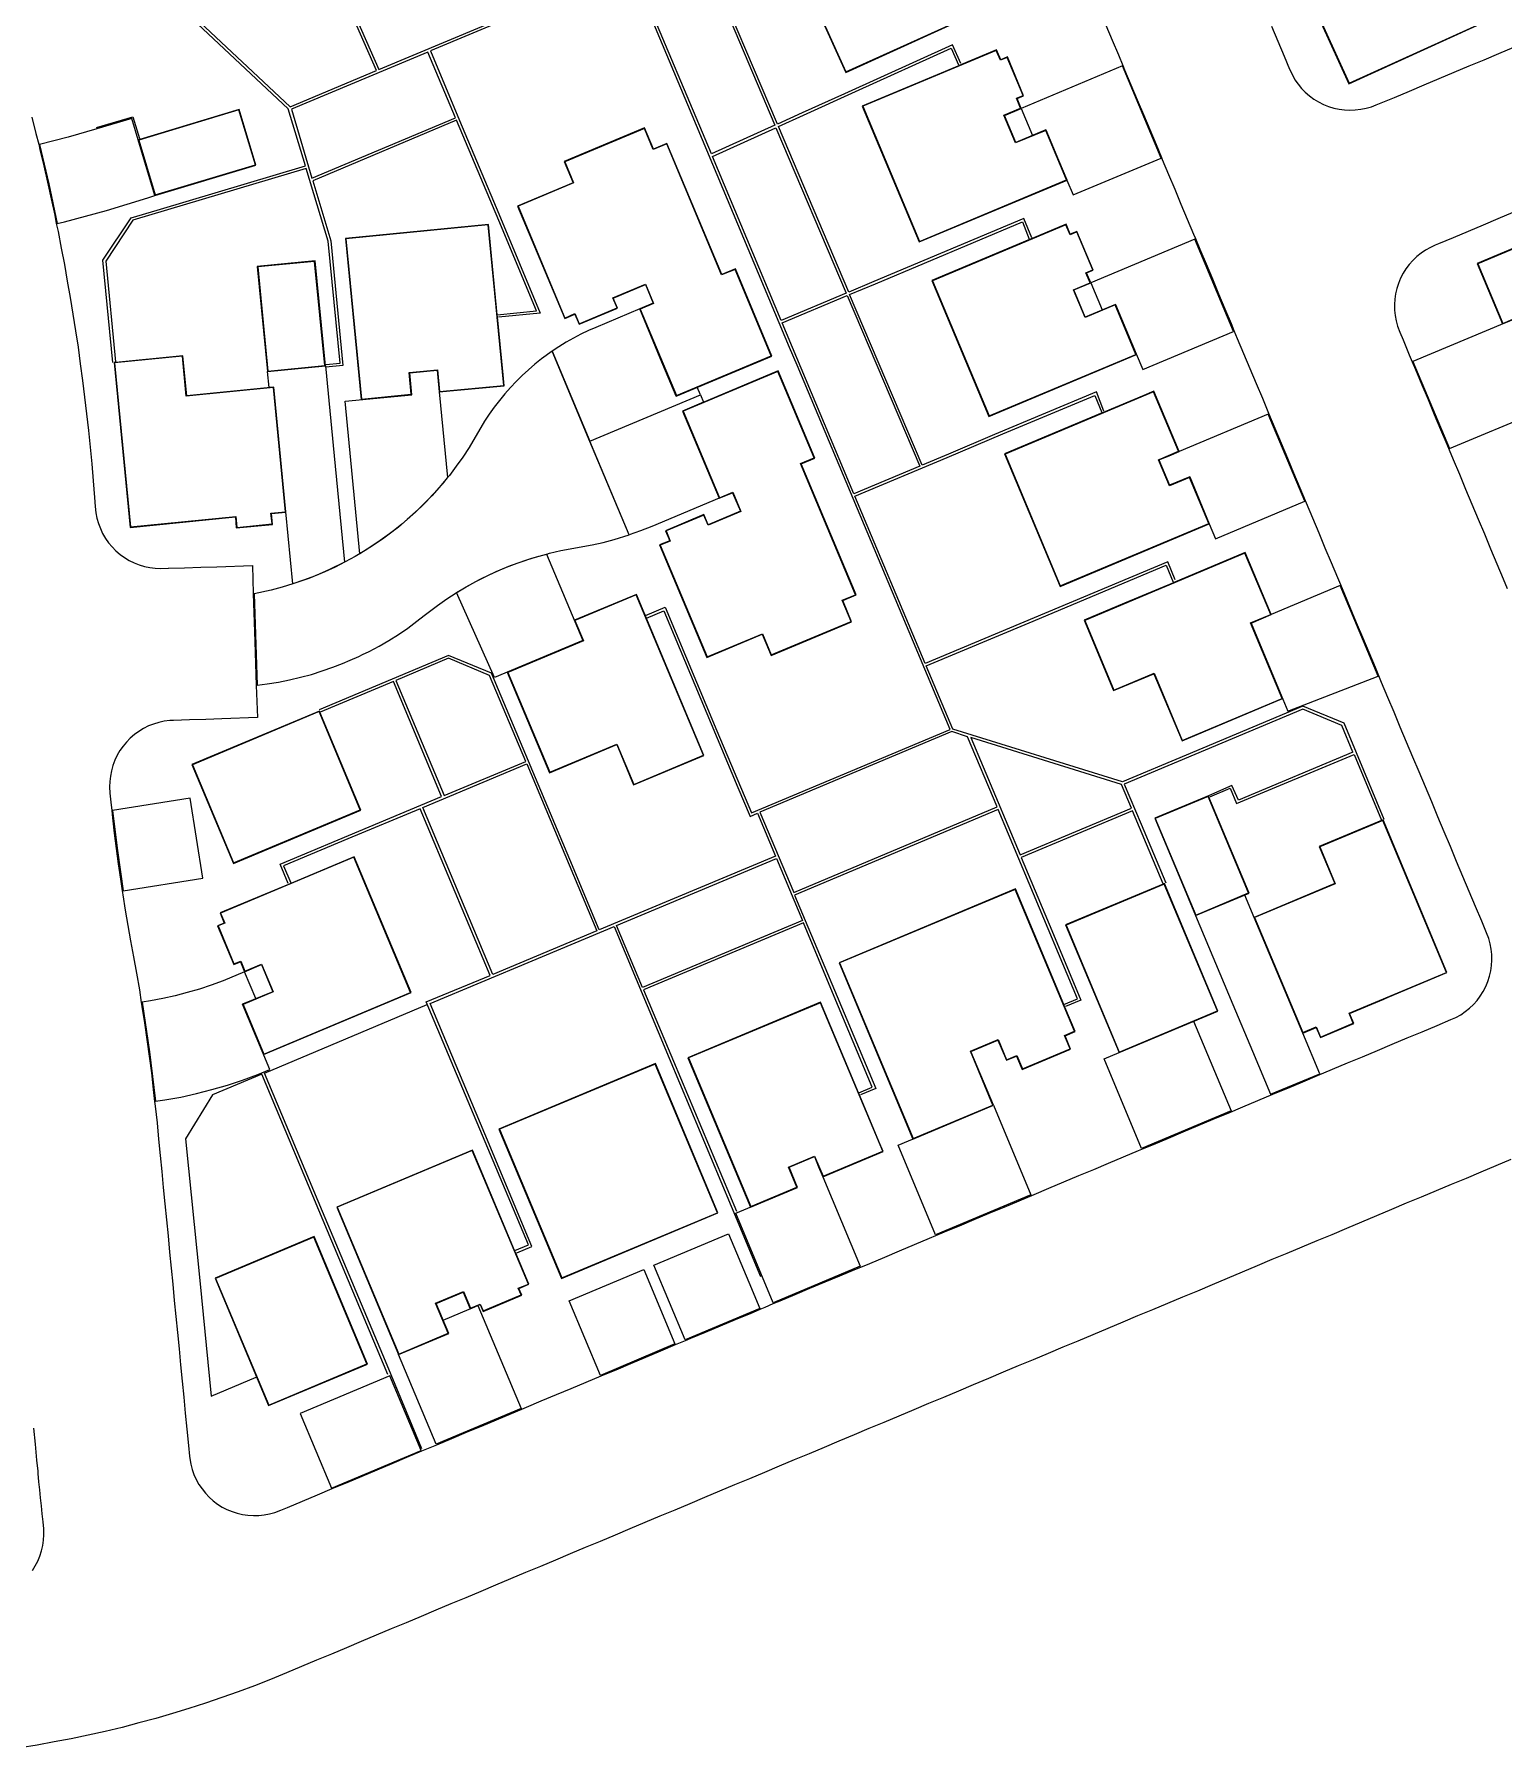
# Model space of a CAD drawing. Header units: metres. Extents: x 383525 to 383919, y 430576 to 430887.
# Drawn here: x 383761.6 to 383852.4, y 430586.7 to 430692.6 of the extents above; entities that cross this region are included whole.
import ezdxf

# ---------------------------------------------------------------- set-up
doc = ezdxf.new("R2010")
doc.units = ezdxf.units.M
for name, color, linetype, true_color in [('3D_LINES', 132, 'Continuous', 0x00cccc), ('GARAGES FFL', 140, 'Continuous', 0x00bfff), ('PLOTS EXTERNAL LEVEL', 3, 'Continuous', 0x00ff00), ('PLOTS FFL', 1, 'Continuous', 0xff0000)]:
    doc.layers.add(name, color=color, linetype=linetype, true_color=true_color)

msp = doc.modelspace()

# ---------------------------------------------------------------- linework, layer by layer
at = {"layer": '3D_LINES'}
for points in [[(383757.36, 430705.13, 248.5), (383764.99, 430708.46, 247.95), (383766.88, 430704.15, 247.85), (383770.37, 430696.17, 248), (383771.48, 430693.62, 248.01), (383777.38, 430688.08, 248.05), (383782.72, 430690.32, 248.05), (383779.75, 430697.08, 247.8), (383778.5, 430699.92, 247.85), (383774.99, 430707.9, 247.85), (383774.06, 430710.02, 247.5), (383775.28, 430710.55, 247.3)], [(383766.43, 430672.29, 250.4), (383765.81, 430678.62, 249.89), (383767.57, 430681.22, 249.63), (383769.18, 430681.7, 249.5), (383778.33, 430684.44, 249.35), (383777.27, 430687.97, 249.35), (383771.33, 430693.52, 248.97), (383770.71, 430694.94, 248.9), (383769.44, 430697.84, 248.95), (383767.11, 430703.13, 248.95), (383764.87, 430708.23, 248.7), (383757.44, 430704.97, 248.5)], [(383782.87, 430690.38, 248.2), (383797.95, 430696.7, 248.2), (383795.69, 430701.84, 247.95), (383780.72, 430695.27, 247.95), (383782.87, 430690.38, 248.2)], [(383818.82, 430690.75, 247.3), (383818.31, 430691.92, 246.7), (383811.63, 430688.89, 246.7), (383809.02, 430687.71, 246.65), (383807.49, 430687.01, 246.75), (383803.1, 430697.33, 246.75), (383804.7, 430698.06, 246.65), (383807.94, 430699.53, 246.7), (383813.53, 430702.07, 246.7), (383813.99, 430701.02, 246.7)], [(383799.34, 430656.66, 250.2), (383800.56, 430657.17, 249.8), (383803.75, 430649.55, 249.75), (383805.88, 430644.48, 250), (383818.15, 430649.62, 250), (383815.89, 430655.01, 249.75), (383814.32, 430658.75, 249.8), (383811.13, 430666.34, 249.8), (383808.7, 430672.13, 249.65), (383808.24, 430673.22, 249.65), (383802.23, 430687.57, 249.55), (383798.39, 430696.7, 249.15), (383786.05, 430691.54, 249.15), (383787.85, 430687.24, 249.4), (383790.27, 430681.47, 249.65), (383792.83, 430675.34, 249.83), (383790.25, 430675.09, 249.83)], [(383799.07, 430695.5, 247.55), (383802.96, 430697.26, 247.35), (383807.33, 430686.95, 247.35), (383803.42, 430685.18, 247.55), (383799.07, 430695.5, 247.55)], [(383761.43, 430687.45, 249.46), (383761.68, 430686.44, 249.51), (383761.85, 430685.77, 249.55), (383761.93, 430685.44, 249.57), (383762.17, 430684.43, 249.63), (383762.4, 430683.42, 249.68), (383762.62, 430682.41, 249.74), (383762.84, 430681.39, 249.79), (383762.94, 430680.87, 249.82), (383763.05, 430680.38, 249.85), (383763.24, 430679.36, 249.91), (383763.44, 430678.34, 249.96), (383763.62, 430677.32, 250.02), (383763.8, 430676.3, 250.08), (383763.97, 430675.28, 250.13), (383764.13, 430674.25, 250.19), (383764.28, 430673.23, 250.24), (383764.42, 430672.2, 250.3), (383764.56, 430671.18, 250.36), (383764.69, 430670.15, 250.41), (383764.81, 430669.12, 250.47), (383764.92, 430668.09, 250.53), (383765.03, 430667.06, 250.58), (383765.13, 430666.03, 250.64), (383765.22, 430664.99, 250.69), (383765.3, 430663.96, 250.75), (383765.34, 430663.39, 250.79), (383765.38, 430663, 250.82), (383765.45, 430662.67, 250.85), (383765.54, 430662.34, 250.88), (383765.66, 430662.03, 250.91), (383765.8, 430661.72, 250.93), (383765.97, 430661.43, 250.96), (383766.17, 430661.16, 250.98), (383766.38, 430660.9, 250.99), (383766.62, 430660.66, 251.01), (383766.88, 430660.44, 251.02), (383767.15, 430660.24, 251.03), (383767.44, 430660.07, 251.03), (383767.74, 430659.92, 251.03), (383768.05, 430659.79, 251.03), (383768.38, 430659.69, 251.03), (383768.71, 430659.62, 251.02), (383769.04, 430659.58, 251.01), (383769.39, 430659.57, 250.99), (383769.84, 430659.58, 250.98), (383769.86, 430659.58, 250.98), (383770.86, 430659.61, 250.94), (383771.86, 430659.65, 250.91), (383772.86, 430659.68, 250.88), (383775.05, 430659.75, 250.87), (383775.11, 430658.02, 250.9), (383775.2, 430655.05, 250.95), (383775.29, 430652.35, 250.99), (383775.36, 430650.36, 251.02), (383773.17, 430650.28, 251.03), (383772.17, 430650.25, 251.06), (383771.17, 430650.22, 251.1), (383770.17, 430650.18, 251.13), (383769.95, 430650.17, 251.15), (383769.6, 430650.13, 251.18), (383769.27, 430650.06, 251.22), (383768.95, 430649.96, 251.25), (383768.63, 430649.84, 251.28), (383768.33, 430649.69, 251.32), (383768.04, 430649.51, 251.35), (383767.77, 430649.31, 251.38), (383767.51, 430649.09, 251.42), (383767.28, 430648.85, 251.45), (383767.06, 430648.59, 251.48), (383766.87, 430648.32, 251.52), (383766.7, 430648.03, 251.55), (383766.55, 430647.72, 251.58), (383766.43, 430647.41, 251.62), (383766.34, 430647.08, 251.65), (383766.28, 430646.75, 251.68), (383766.24, 430646.42, 251.72), (383766.23, 430646.08, 251.75), (383766.25, 430645.69, 251.78), (383766.31, 430645.13, 251.82), (383766.36, 430644.63, 251.85), (383766.41, 430644.17, 251.88), (383766.52, 430643.22, 251.93), (383766.64, 430642.27, 251.99), (383766.77, 430641.32, 252.04), (383766.91, 430640.37, 252.1), (383767.01, 430639.65, 252.14), (383767.05, 430639.42, 252.16), (383767.2, 430638.47, 252.21), (383767.36, 430637.52, 252.27), (383767.53, 430636.58, 252.33), (383767.71, 430635.59, 252.38), (383767.89, 430634.57, 252.44), (383768.07, 430633.55, 252.49), (383768.19, 430632.77, 252.54), (383768.23, 430632.52, 252.55), (383768.39, 430631.5, 252.61), (383768.54, 430630.47, 252.66), (383768.68, 430629.44, 252.72), (383768.81, 430628.41, 252.77), (383768.93, 430627.38, 252.83), (383769.01, 430626.65, 252.86), (383769.05, 430626.35, 252.88), (383769.16, 430625.32, 252.93), (383769.25, 430624.31, 252.99), (383769.35, 430623.32, 253.04), (383769.45, 430622.32, 253.09), (383769.55, 430621.33, 253.15), (383769.64, 430620.33, 253.2), (383769.74, 430619.34, 253.25), (383769.84, 430618.34, 253.3), (383769.93, 430617.35, 253.36), (383770.03, 430616.35, 253.41), (383770.13, 430615.36, 253.46), (383770.23, 430614.36, 253.51), (383770.32, 430613.36, 253.56), (383770.42, 430612.37, 253.61), (383770.52, 430611.37, 253.66), (383770.61, 430610.38, 253.71), (383770.71, 430609.38, 253.76), (383770.81, 430608.39, 253.81), (383770.91, 430607.39, 253.86), (383771, 430606.4, 253.91), (383771.1, 430605.4, 253.96), (383771.16, 430604.74, 253.99), (383771.18, 430604.6, 253.99), (383771.24, 430604.24, 253.99), (383771.33, 430603.92, 253.99), (383771.44, 430603.6, 254), (383771.58, 430603.29, 254), (383771.75, 430603, 254), (383771.94, 430602.72, 254), (383772.15, 430602.46, 254), (383772.38, 430602.21, 254), (383772.63, 430601.99, 254), (383772.9, 430601.78, 254), (383773.19, 430601.6, 254.01), (383773.48, 430601.45, 254.01), (383773.8, 430601.32, 254.01), (383774.12, 430601.22, 254.01), (383774.45, 430601.14, 254.01), (383774.78, 430601.09, 254.01), (383775.12, 430601.07, 254.01), (383775.45, 430601.08, 254.01), (383775.79, 430601.11, 254.02), (383776.12, 430601.18, 254.02), (383776.44, 430601.27, 254.02), (383776.81, 430601.4, 254.02), (383777.23, 430601.58, 254), (383778.15, 430601.96, 253.96), (383779.07, 430602.35, 253.91), (383779.99, 430602.74, 253.87), (383780.91, 430603.12, 253.83), (383781.84, 430603.51, 253.79), (383782.76, 430603.9, 253.74), (383783.68, 430604.28, 253.7), (383784.6, 430604.67, 253.66), (383785.53, 430605.06, 253.62), (383786.45, 430605.44, 253.58), (383787.37, 430605.83, 253.53), (383788.29, 430606.22, 253.49), (383789.21, 430606.6, 253.45), (383790.14, 430606.99, 253.41), (383791.06, 430607.38, 253.36), (383791.69, 430607.64, 253.33), (383791.98, 430607.76, 253.32), (383792.9, 430608.15, 253.28), (383793.83, 430608.54, 253.24), (383794.75, 430608.92, 253.19), (383795.67, 430609.31, 253.15), (383796.59, 430609.7, 253.11), (383797.52, 430610.08, 253.07), (383798.44, 430610.47, 253.02), (383799.36, 430610.86, 252.98), (383800.28, 430611.24, 252.94), (383801.2, 430611.63, 252.9), (383801.8, 430611.88, 252.87), (383802.13, 430612.02, 252.86), (383803.05, 430612.4, 252.81), (383803.97, 430612.79, 252.77), (383804.89, 430613.18, 252.73), (383805.82, 430613.56, 252.69), (383806.42, 430613.82, 252.66), (383806.74, 430613.95, 252.64), (383807.23, 430614.16, 252.62), (383807.66, 430614.34, 252.6), (383808.58, 430614.72, 252.56), (383809.5, 430615.11, 252.52), (383810.43, 430615.5, 252.47), (383811.35, 430615.88, 252.43), (383812.27, 430616.27, 252.39), (383812.64, 430616.42, 252.37), (383813.19, 430616.65, 252.35), (383814.12, 430617.04, 252.31), (383815.04, 430617.43, 252.26), (383815.96, 430617.81, 252.22), (383816.88, 430618.2, 252.18), (383817.28, 430618.37, 252.16), (383817.8, 430618.59, 252.14), (383818.73, 430618.97, 252.09), (383819.65, 430619.36, 252.05), (383820.57, 430619.75, 252.01), (383821.49, 430620.13, 251.97), (383822.42, 430620.52, 251.92), (383823.34, 430620.91, 251.88), (383824.26, 430621.29, 251.84), (383825.18, 430621.68, 251.8), (383826.1, 430622.07, 251.76), (383827.03, 430622.45, 251.71), (383827.95, 430622.84, 251.67), (383828.87, 430623.23, 251.63), (383829.79, 430623.61, 251.59), (383830.72, 430624, 251.54), (383831.64, 430624.39, 251.5), (383832.56, 430624.77, 251.46), (383833.48, 430625.16, 251.42), (383834.41, 430625.55, 251.37), (383835.33, 430625.93, 251.33), (383836.25, 430626.32, 251.29), (383837.17, 430626.71, 251.25), (383838.09, 430627.09, 251.21), (383839.02, 430627.48, 251.16), (383839.94, 430627.87, 251.12), (383840.86, 430628.25, 251.08), (383841.78, 430628.64, 251.04), (383842.71, 430629.03, 250.99), (383843.63, 430629.41, 250.95), (383844.55, 430629.8, 250.91), (383845.47, 430630.19, 250.87), (383846.39, 430630.57, 250.82), (383847.32, 430630.96, 250.78), (383848.24, 430631.35, 250.74), (383849.1, 430631.71, 250.7), (383849.4, 430631.84, 250.66), (383849.7, 430632.01, 250.62), (383849.98, 430632.2, 250.59), (383850.24, 430632.41, 250.55), (383850.49, 430632.64, 250.51), (383850.71, 430632.89, 250.47), (383850.91, 430633.16, 250.43), (383851.09, 430633.45, 250.39), (383851.25, 430633.75, 250.35), (383851.38, 430634.06, 250.31), (383851.48, 430634.38, 250.27), (383851.56, 430634.71, 250.23), (383851.61, 430635.04, 250.19), (383851.63, 430635.38, 250.15), (383851.62, 430635.72, 250.11), (383851.58, 430636.05, 250.07), (383851.52, 430636.38, 250.03), (383851.43, 430636.71, 249.99), (383851.3, 430637.06, 249.95), (383851, 430637.78, 249.91), (383850.61, 430638.7, 249.86), (383850.23, 430639.62, 249.81), (383849.84, 430640.55, 249.76), (383849.45, 430641.47, 249.71), (383849.07, 430642.39, 249.66), (383848.68, 430643.31, 249.61), (383848.29, 430644.23, 249.56), (383847.91, 430645.16, 249.51), (383847.52, 430646.08, 249.46), (383847.13, 430647, 249.41), (383846.75, 430647.92, 249.36), (383846.36, 430648.85, 249.31), (383845.97, 430649.77, 249.26), (383845.59, 430650.69, 249.21), (383845.2, 430651.61, 249.16), (383844.81, 430652.53, 249.11), (383844.64, 430652.94, 249.09), (383844.43, 430653.46, 249.06), (383844.04, 430654.38, 249.01), (383843.65, 430655.3, 248.96), (383843.27, 430656.22, 248.91), (383842.88, 430657.15, 248.86), (383842.49, 430658.07, 248.81), (383842.29, 430658.56, 248.79), (383842.11, 430658.99, 248.76), (383841.72, 430659.91, 248.71), (383841.33, 430660.83, 248.67), (383840.95, 430661.76, 248.62), (383840.56, 430662.68, 248.57), (383840.17, 430663.6, 248.52), (383840.11, 430663.74, 248.51), (383839.79, 430664.52, 248.47), (383839.4, 430665.45, 248.42), (383839.01, 430666.37, 248.37), (383838.63, 430667.29, 248.32), (383838.24, 430668.21, 248.27), (383837.85, 430669.14, 248.22), (383837.47, 430670.06, 248.17), (383837.08, 430670.98, 248.12), (383836.69, 430671.9, 248.07), (383836.31, 430672.82, 248.02), (383835.92, 430673.75, 247.97), (383835.71, 430674.25, 247.94), (383835.54, 430674.67, 247.92), (383835.15, 430675.59, 247.87), (383834.76, 430676.51, 247.82), (383834.38, 430677.44, 247.77), (383833.99, 430678.36, 247.72), (383833.6, 430679.28, 247.67), (383833.33, 430679.92, 247.63), (383833.22, 430680.2, 247.62), (383832.83, 430681.12, 247.57), (383832.44, 430682.05, 247.52), (383832.06, 430682.97, 247.47), (383831.67, 430683.89, 247.42), (383831.28, 430684.81, 247.37), (383831.23, 430684.93, 247.36), (383830.9, 430685.74, 247.32), (383830.51, 430686.66, 247.27), (383830.12, 430687.58, 247.22), (383829.74, 430688.5, 247.17), (383829.35, 430689.42, 247.12), (383828.96, 430690.35, 247.07), (383828.85, 430690.62, 247.05), (383828.58, 430691.27, 247.02), (383828.19, 430692.19, 246.97), (383827.8, 430693.11, 246.92)], [(383838.02, 430693.06, 247.12), (383838.41, 430692.14, 247.17), (383838.79, 430691.21, 247.22), (383839.13, 430690.41, 247.27), (383839.3, 430690.05, 247.29), (383839.46, 430689.76, 247.32), (383839.66, 430689.48, 247.34), (383839.87, 430689.22, 247.36), (383840.1, 430688.98, 247.38), (383840.36, 430688.76, 247.4), (383840.63, 430688.56, 247.41), (383840.92, 430688.39, 247.42), (383841.22, 430688.23, 247.42), (383841.53, 430688.11, 247.43), (383841.86, 430688.01, 247.43), (383842.19, 430687.94, 247.43), (383842.52, 430687.89, 247.42), (383842.86, 430687.88, 247.41), (383843.19, 430687.89, 247.4), (383843.53, 430687.93, 247.38), (383843.86, 430688, 247.37), (383844.19, 430688.09, 247.35), (383844.48, 430688.2, 247.33), (383844.68, 430688.29, 247.31), (383845.6, 430688.67, 247.26), (383846.53, 430689.06, 247.21), (383847.45, 430689.45, 247.16), (383848.37, 430689.83, 247.11), (383849.29, 430690.22, 247.06), (383850.22, 430690.61, 247.01), (383851.14, 430690.99, 246.96), (383852.06, 430691.38, 246.91), (383852.98, 430691.77, 246.86)], [(383777.46, 430687.93, 249.25), (383778.73, 430683.68, 249.5), (383787.61, 430687.4, 249.5), (383785.9, 430691.47, 249.25), (383777.46, 430687.93, 249.25)], [(383823.2, 430680, 247.45), (383822.72, 430681.18, 247.4), (383813.44, 430677.29, 247.25), (383811.89, 430676.64, 247.35), (383807.55, 430686.87, 247.35), (383809.09, 430687.56, 247.25), (383812.32, 430689.03, 246.8), (383818.23, 430691.7, 246.8), (383818.68, 430690.68, 246.8)], [(383828.8, 430690.61, 247.05), (383822.54, 430687.98, 247.3), (383823.24, 430686.32, 247.3), (383824.07, 430686.66, 247.38), (383825.37, 430683.56, 247.38), (383825.76, 430682.64, 247.4), (383831.19, 430684.91, 247.36), (383828.8, 430690.61, 247.05)], [(383768, 430686.05, 249.5), (383767.61, 430687.37, 249.5), (383765.45, 430686.72, 249.25), (383763.68, 430686.21, 249.4), (383761.9, 430685.75, 249.55), (383762.47, 430683.32, 249.69), (383763, 430680.87, 249.82), (383763.45, 430680.98, 249.8), (383766.03, 430681.68, 249.66), (383768.59, 430682.46, 249.52), (383769.03, 430682.61, 249.5), (383768, 430686.05, 249.5)], [(383765.43, 430686.8, 249.25), (383767.67, 430687.46, 249.31), (383768.07, 430686.12, 249.35)], [(383790.18, 430675.24, 250.25), (383792.61, 430675.48, 250.25), (383790.27, 430681.06, 250.25), (383787.67, 430687.25, 250.1), (383778.78, 430683.52, 250.1), (383779.89, 430679.81, 250.25), (383780.65, 430672.11, 250.85), (383779.58, 430672, 250.85)], [(383803.47, 430685.02, 248.15), (383807.4, 430686.79, 247.95), (383811.74, 430676.58, 247.95), (383807.72, 430674.89, 248.15), (383803.47, 430685.02, 248.15)], [(383779.59, 430672.17, 250.85), (383780.47, 430672.25, 250.85), (383779.73, 430679.78, 250.55), (383778.38, 430684.28, 250.3), (383767.67, 430681.08, 250.4), (383765.99, 430678.55, 250.55), (383766.59, 430672.33, 250.85)], [(383827.66, 430669.29, 248), (383827.19, 430670.47, 248), (383820.9, 430667.84, 247.9), (383818.06, 430666.64, 247.85), (383816.42, 430665.96, 247.95), (383811.95, 430676.49, 247.95), (383813.55, 430677.16, 247.85), (383816.57, 430678.43, 247.9), (383822.63, 430680.97, 247.9), (383823.05, 430679.91, 247.9)], [(383852.93, 430681.55, 247.22), (383852, 430681.16, 247.27), (383851.08, 430680.78, 247.32), (383850.16, 430680.39, 247.37), (383849.24, 430680, 247.42), (383848.32, 430679.62, 247.47), (383848.12, 430679.53, 247.48), (383847.83, 430679.4, 247.51), (383847.53, 430679.23, 247.54), (383847.25, 430679.05, 247.58), (383846.99, 430678.83, 247.61), (383846.74, 430678.6, 247.65), (383846.52, 430678.35, 247.68), (383846.32, 430678.08, 247.72), (383846.14, 430677.8, 247.75), (383845.98, 430677.5, 247.79), (383845.85, 430677.18, 247.82), (383845.75, 430676.86, 247.86), (383845.67, 430676.54, 247.89), (383845.62, 430676.2, 247.93), (383845.6, 430675.87, 247.96), (383845.61, 430675.53, 248), (383845.65, 430675.19, 248.03), (383845.71, 430674.86, 248.07), (383845.8, 430674.54, 248.1), (383845.94, 430674.17, 248.14), (383846.14, 430673.69, 248.17), (383846.52, 430672.77, 248.22), (383846.71, 430672.33, 248.24), (383846.91, 430671.85, 248.27), (383847.3, 430670.92, 248.32), (383847.68, 430670, 248.37), (383848.07, 430669.08, 248.42), (383848.46, 430668.16, 248.47), (383848.84, 430667.24, 248.52), (383848.98, 430666.9, 248.53), (383849.23, 430666.31, 248.57), (383849.62, 430665.39, 248.62), (383850, 430664.47, 248.67), (383850.39, 430663.55, 248.71), (383850.78, 430662.62, 248.76), (383851.16, 430661.7, 248.81), (383851.55, 430660.78, 248.86), (383851.94, 430659.86, 248.91), (383852.32, 430658.94, 248.96), (383852.57, 430658.34, 249)], [(383833.28, 430679.91, 247.63), (383826.84, 430677.21, 247.9), (383827.54, 430675.54, 247.9), (383828.37, 430675.88, 247.98), (383829.66, 430672.82, 247.98), (383830.06, 430671.86, 248), (383835.67, 430674.21, 247.94), (383833.28, 430679.91, 247.63)], [(383807.78, 430674.74, 248.8), (383811.79, 430676.42, 248.55), (383816.28, 430665.89, 248.55), (383812.2, 430664.19, 248.8), (383807.78, 430674.74, 248.8)], [(383798.98, 430675.6, 249.65), (383796.27, 430674.46, 249.65), (383795.82, 430674.27, 249.65), (383795.35, 430674.04, 249.65), (383794.88, 430673.8, 249.65), (383794.43, 430673.54, 249.65), (383793.98, 430673.26, 249.68), (383793.57, 430672.99, 249.7), (383795.9, 430667.43, 249.73), (383802.73, 430670.3, 249.66), (383802.54, 430670.76, 249.65), (383801.24, 430670.22, 249.65), (383800.25, 430672.56, 249.65), (383798.98, 430675.6, 249.65)], [(383852.94, 430673.11, 248.48), (383854.19, 430673.63, 248.44), (383853.53, 430675.2, 248.4), (383846.75, 430672.36, 248.24), (383849.01, 430666.97, 248.53), (383854.54, 430669.29, 248.43), (383854.15, 430670.23, 248.48), (383852.94, 430673.11, 248.48)], [(383793.57, 430672.99, 249.7), (383792.91, 430672.51, 249.73), (383792.5, 430672.18, 249.74), (383792.11, 430671.84, 249.76), (383791.72, 430671.49, 249.78), (383791.35, 430671.12, 249.8), (383790.99, 430670.74, 249.81), (383790.64, 430670.35, 249.83), (383790.31, 430669.94, 249.86), (383789.99, 430669.53, 249.88), (383789.69, 430669.1, 249.91), (383789.4, 430668.66, 249.94), (383788.44, 430667.04, 250.04), (383788.05, 430666.45, 250.08), (383787.65, 430665.88, 250.11), (383787.22, 430665.32, 250.15), (383787.09, 430665.16, 250.16), (383786.78, 430664.78, 250.19), (383786.31, 430664.25, 250.23), (383785.83, 430663.74, 250.27), (383785.33, 430663.25, 250.3), (383784.82, 430662.77, 250.34), (383784.29, 430662.31, 250.38), (383783.74, 430661.87, 250.42), (383783.18, 430661.45, 250.46), (383782.6, 430661.05, 250.49), (383782.01, 430660.67, 250.51), (383781.41, 430660.31, 250.54), (383780.79, 430659.97, 250.57), (383780.16, 430659.66, 250.61), (383779.53, 430659.37, 250.64), (383778.88, 430659.09, 250.68), (383778.22, 430658.84, 250.71), (383777.56, 430658.62, 250.75), (383776.89, 430658.42, 250.79), (383776.21, 430658.24, 250.83), (383775.16, 430658.01, 250.9), (383775.34, 430652.36, 250.99), (383775.97, 430652.44, 250.96), (383776.66, 430652.55, 250.94), (383777.34, 430652.69, 250.91), (383778.02, 430652.85, 250.88), (383778.7, 430653.03, 250.85), (383779.36, 430653.24, 250.82), (383780.02, 430653.47, 250.79), (383780.61, 430653.7, 250.77), (383781.1, 430653.9, 250.74), (383781.63, 430654.14, 250.72), (383781.85, 430654.25, 250.71), (383782.26, 430654.45, 250.69), (383782.88, 430654.78, 250.65), (383783.48, 430655.13, 250.62), (383784.07, 430655.5, 250.59), (383784.65, 430655.89, 250.55), (383785.21, 430656.31, 250.52), (383785.67, 430656.67, 250.49), (383786.49, 430657.29, 250.44), (383787.07, 430657.69, 250.41), (383787.65, 430658.07, 250.38), (383788.25, 430658.43, 250.34), (383788.86, 430658.77, 250.31), (383789.48, 430659.08, 250.27), (383790.12, 430659.38, 250.24), (383790.76, 430659.65, 250.2), (383791.41, 430659.9, 250.16), (383792.07, 430660.13, 250.12), (383792.74, 430660.33, 250.09), (383793.24, 430660.46, 250.06), (383793.41, 430660.51, 250.05), (383794.1, 430660.67, 250.02), (383796.05, 430661.02, 249.92), (383796.73, 430661.18, 249.88), (383797.41, 430661.36, 249.85), (383798.33, 430661.64, 249.8), (383795.9, 430667.42, 249.73), (383793.57, 430672.99, 249.7)], [(383779.56, 430672.08, 250.85), (383780.1, 430666.53, 250.7), (383780.74, 430659.95, 250.57), (383779.82, 430659.5, 250.62), (383779.18, 430659.22, 250.66), (383778.53, 430658.96, 250.7), (383777.56, 430658.62, 250.75), (383777.12, 430663.07, 250.8), (383776.37, 430670.77, 250.84), (383776.08, 430670.74, 250.84), (383775.99, 430671.74, 250.85), (383779.56, 430672.08, 250.85)], [(383786.59, 430670.47, 250.25), (383787.1, 430665.18, 250.16), (383786.6, 430664.57, 250.2), (383786.13, 430664.05, 250.23), (383785.64, 430663.54, 250.27), (383785.13, 430663.05, 250.3), (383784.61, 430662.59, 250.34), (383784.07, 430662.13, 250.37), (383783.52, 430661.7, 250.41), (383782.95, 430661.29, 250.44), (383782.37, 430660.9, 250.48), (383781.7, 430660.48, 250.51), (383780.78, 430669.9, 250.32), (383784.9, 430670.3, 250.27), (383784.77, 430671.65, 250.25), (383786.46, 430671.81, 250.25), (383786.59, 430670.47, 250.25)], [(383801.62, 430669.29, 249.88), (383803.88, 430663.91, 249.88), (383799.72, 430662.16, 249.82), (383799.03, 430661.89, 249.81), (383798.33, 430661.64, 249.8), (383795.9, 430667.43, 249.73), (383802.73, 430670.3, 249.85), (383802.92, 430669.84, 249.85), (383801.62, 430669.29, 249.88)], [(383832.05, 430658.86, 248.45), (383831.6, 430659.99, 248.45), (383816.61, 430653.7, 248.75), (383812.28, 430664.03, 248.75), (383817.98, 430666.43, 248.4), (383821.42, 430667.88, 248.45), (383827.1, 430670.26, 248.45), (383827.52, 430669.2, 248.45)], [(383837.81, 430669.1, 248.22), (383832.31, 430666.79, 248.45), (383831.06, 430666.27, 248.45), (383831.72, 430664.71, 248.45), (383832.96, 430665.23, 248.52), (383834.17, 430662.33, 248.52), (383834.56, 430661.41, 248.45), (383840.07, 430663.72, 248.51), (383837.81, 430669.1, 248.22)], [(383793.23, 430660.46, 250.06), (383795.47, 430655.12, 250.2), (383790.02, 430652.84, 250.2), (383787.66, 430658.08, 250.38), (383788.48, 430658.56, 250.34), (383789.09, 430658.89, 250.31), (383789.72, 430659.2, 250.27), (383790.36, 430659.48, 250.23), (383791, 430659.75, 250.19), (383791.66, 430659.99, 250.15), (383792.32, 430660.2, 250.11), (383793.23, 430660.46, 250.06)], [(383844.98, 430644.07, 249.95), (383843.27, 430648.19, 249.67), (383842.51, 430650.02, 249.39), (383839.94, 430651.07, 249), (383832.74, 430648.04, 249), (383828.81, 430646.39, 248.95), (383818.32, 430649.65, 249.3), (383816.68, 430653.55, 249.3), (383823.03, 430656.22, 248.95), (383831.51, 430659.77, 249), (383831.93, 430658.73, 249)], [(383842.26, 430658.51, 249), (383837.99, 430656.72, 249), (383836.75, 430656.2, 249), (383839.03, 430650.75, 249), (383844.6, 430652.92, 249.09), (383842.26, 430658.51, 249)], [(383799.4, 430656.51, 250.2), (383800.47, 430656.96, 250.2), (383805.05, 430646.04, 250.15), (383805.8, 430644.25, 250.26), (383806.25, 430644.45, 250.29), (383807.36, 430641.81, 250.45), (383796.48, 430637.26, 250.45), (383794.66, 430641.6, 250.15), (383789.83, 430653.1, 250.15), (383787.16, 430654.19, 250.15), (383779.17, 430650.84, 250.15)], [(383783.91, 430652.65, 251.15), (383786.9, 430645.54, 251.15), (383791.94, 430647.65, 251), (383789.71, 430652.96, 250.85), (383787.16, 430654.02, 250.85), (383783.91, 430652.65, 251.15)], [(383777.27, 430640.11, 252.15), (383776.76, 430641.3, 252), (383782.26, 430643.61, 252), (383786.73, 430645.48, 251.75), (383783.76, 430652.59, 251.75), (383779.23, 430650.69, 252.15)], [(383843.04, 430648.23, 250.33), (383842.36, 430649.88, 250.24), (383839.94, 430650.87, 250.15), (383828.91, 430646.25, 250.15), (383829.95, 430643.78, 250.28), (383831.48, 430640.16, 250.74)], [(383806.41, 430644.52, 250.45), (383808.5, 430639.56, 250.82), (383821.06, 430644.84, 250.82), (383819.24, 430649.18, 250.45), (383818.26, 430649.49, 250.45), (383806.41, 430644.52, 250.45)], [(383819.44, 430649.13, 250.5), (383822.48, 430641.88, 250.3), (383829.37, 430644.76, 250.3), (383828.74, 430646.23, 250.19), (383819.44, 430649.13, 250.5)], [(383843.04, 430648.23, 250.33), (383835.97, 430645.26, 250.2), (383835.57, 430646.17, 250.18), (383834.11, 430645.52, 250.15)], [(383834.2, 430645.47, 250.78), (383835.45, 430646, 250.78), (383835.85, 430645.05, 250.78), (383843.11, 430648.08, 250.78), (383844.81, 430644.02, 251)], [(383785.58, 430644.81, 251.82), (383792, 430647.5, 251.35), (383796.34, 430637.18, 251.35), (383789.91, 430634.49, 251.82), (383785.58, 430644.81, 251.82)], [(383771.21, 430645.39, 252.05), (383766.42, 430644.62, 251.85), (383766.72, 430642.14, 252), (383767.07, 430639.66, 252.14), (383772, 430640.45, 252.05), (383771.21, 430645.39, 252.05)], [(383791.27, 430617.44, 253.2), (383792.11, 430617.79, 253.2), (383789.59, 430623.77, 253.2), (383785.79, 430632.81, 252.75), (383789.75, 430634.43, 252.42), (383785.42, 430644.73, 252.42), (383780.95, 430642.87, 252.75), (383776.98, 430641.21, 252.75), (383777.42, 430640.15, 252.75)], [(383825.19, 430632.64, 251.75), (383826.02, 430632.99, 251.75), (383823.04, 430640.12, 251.75), (383821.13, 430644.68, 251.42), (383808.55, 430639.4, 251.42), (383810.42, 430634.95, 251.75), (383813.57, 430627.44, 251.8), (383812.63, 430627.05, 251.8)], [(383831.32, 430640.09, 251.2), (383829.42, 430644.61, 250.9), (383822.55, 430641.72, 250.9), (383824.45, 430637.2, 251.35), (383826.24, 430632.91, 251.2), (383825.29, 430632.51, 251.25), (383825.29, 430632.51, 251.25)], [(383807.43, 430641.65, 251.4), (383809.03, 430637.83, 251.6), (383799.15, 430633.68, 251.6), (383797.55, 430637.51, 251.4), (383807.43, 430641.65, 251.4)], [(383836.94, 430638.02, 251), (383836.36, 430639.4, 251.05), (383833.32, 430638.13, 251.05), (383835.62, 430632.64, 251.2), (383836.83, 430629.75, 251.1), (383837.95, 430627.09, 251.21), (383840.99, 430628.36, 251.08), (383839.94, 430630.87, 251), (383836.94, 430638.02, 251)], [(383791.38, 430617.3, 252.9), (383792.32, 430617.69, 252.9), (383789.41, 430624.65, 252.8), (383786.04, 430632.69, 252.35), (383792.34, 430635.33, 252.35), (383797.4, 430637.45, 252.35), (383800.8, 430629.33, 252.8), (383804.63, 430620.18, 252.8), (383806.45, 430615.83, 252.74)], [(383812.51, 430627.18, 252.25), (383813.35, 430627.53, 252.25), (383811, 430633.13, 252.25), (383809.09, 430637.68, 251.9), (383799.21, 430633.54, 251.9), (383801.06, 430629.14, 252.25), (383804.95, 430619.87, 252.32)], [(383774.44, 430632.65, 252.82), (383775.27, 430633, 252.75), (383774.57, 430634.66, 252.75), (383773.24, 430634.11, 252.7), (383772.51, 430633.84, 252.68), (383771.78, 430633.59, 252.65), (383771.03, 430633.37, 252.63), (383770.28, 430633.17, 252.6), (383769.53, 430633, 252.58), (383768.76, 430632.86, 252.55), (383768.24, 430632.78, 252.54), (383768.69, 430629.72, 252.7), (383769.07, 430626.66, 252.86), (383769.65, 430626.75, 252.86), (383770.63, 430626.92, 252.86), (383771.59, 430627.14, 252.85), (383772.55, 430627.38, 252.85), (383773.51, 430627.66, 252.84), (383774.45, 430627.97, 252.83), (383775.38, 430628.31, 252.83), (383776.13, 430628.62, 252.82), (383774.44, 430632.65, 252.82)], [(383785.53, 430605.2, 253.62), (383783.27, 430610.6, 253.27), (383779.39, 430619.86, 253.2), (383775.8, 430628.4, 252.85), (383785.84, 430632.64, 252.75)], [(383833.2, 430631.6, 251.2), (383835.52, 430626.07, 251.33), (383829.99, 430623.75, 251.59), (383827.67, 430629.28, 251.2), (383833.2, 430631.6, 251.2)], [(383783.41, 430609.78, 253.63), (383779.69, 430618.65, 253.55), (383775.63, 430628.34, 252.85), (383772.59, 430627.06, 253), (383770.93, 430624.34, 253.15), (383771.8, 430615.59, 253.55), (383772.51, 430608.44, 253.55), (383775.29, 430609.61, 253.55)], [(383820.83, 430626.42, 251.82), (383823.15, 430620.88, 251.88), (383817.26, 430618.41, 252.16), (383814.94, 430623.95, 251.82), (383820.83, 430626.42, 251.82)], [(383852.8, 430623.06, 250.85), (383851.87, 430622.68, 250.89), (383850.95, 430622.29, 250.93), (383850.03, 430621.9, 250.98), (383849.11, 430621.52, 251.02), (383848.18, 430621.13, 251.06), (383847.26, 430620.74, 251.1), (383846.34, 430620.36, 251.15), (383845.42, 430619.97, 251.19), (383844.49, 430619.58, 251.23), (383843.57, 430619.2, 251.27), (383842.65, 430618.81, 251.32), (383841.73, 430618.42, 251.36), (383840.81, 430618.04, 251.4), (383839.88, 430617.65, 251.44), (383838.96, 430617.26, 251.48), (383838.04, 430616.88, 251.53), (383837.12, 430616.49, 251.57), (383836.19, 430616.1, 251.61), (383835.27, 430615.72, 251.65), (383834.35, 430615.33, 251.7), (383833.43, 430614.94, 251.74), (383832.51, 430614.56, 251.78), (383831.58, 430614.17, 251.82), (383830.66, 430613.78, 251.87), (383829.74, 430613.4, 251.91), (383828.82, 430613.01, 251.95), (383827.89, 430612.62, 251.99), (383826.97, 430612.24, 252.04), (383826.05, 430611.85, 252.08), (383825.13, 430611.47, 252.12), (383824.21, 430611.08, 252.16), (383823.28, 430610.69, 252.2), (383822.36, 430610.31, 252.25), (383821.44, 430609.92, 252.29), (383820.52, 430609.53, 252.33), (383819.59, 430609.15, 252.37), (383818.67, 430608.76, 252.42), (383817.75, 430608.37, 252.46), (383816.83, 430607.99, 252.5), (383815.91, 430607.6, 252.54), (383814.98, 430607.21, 252.59), (383814.06, 430606.83, 252.63), (383813.14, 430606.44, 252.67), (383812.22, 430606.05, 252.71), (383811.29, 430605.67, 252.75), (383810.37, 430605.28, 252.8), (383809.45, 430604.89, 252.84), (383808.53, 430604.51, 252.88), (383807.6, 430604.12, 252.92), (383806.68, 430603.73, 252.97), (383805.76, 430603.35, 253.01), (383804.84, 430602.96, 253.05), (383803.92, 430602.57, 253.09), (383802.99, 430602.19, 253.14), (383802.07, 430601.8, 253.18), (383801.15, 430601.41, 253.22), (383800.23, 430601.03, 253.26), (383799.3, 430600.64, 253.3), (383798.38, 430600.25, 253.35), (383797.46, 430599.87, 253.39), (383796.54, 430599.48, 253.43), (383795.62, 430599.09, 253.47), (383794.69, 430598.71, 253.52), (383793.77, 430598.32, 253.56), (383792.85, 430597.93, 253.6), (383791.93, 430597.55, 253.64), (383791, 430597.16, 253.69), (383790.08, 430596.77, 253.73), (383789.16, 430596.39, 253.77), (383788.24, 430596, 253.81), (383787.32, 430595.61, 253.85), (383786.39, 430595.23, 253.9), (383785.47, 430594.84, 253.94), (383784.55, 430594.45, 253.98), (383783.63, 430594.07, 254.02), (383782.7, 430593.68, 254.07), (383781.78, 430593.29, 254.11), (383780.86, 430592.91, 254.15), (383779.94, 430592.52, 254.19), (383779.02, 430592.14, 254.24), (383778.09, 430591.75, 254.28), (383777.16, 430591.36, 254.32), (383776.18, 430590.95, 254.36), (383775.18, 430590.56, 254.41), (383774.18, 430590.19, 254.45), (383773.17, 430589.83, 254.49), (383772.15, 430589.48, 254.53), (383771.13, 430589.15, 254.57), (383770.11, 430588.84, 254.62), (383769.08, 430588.54, 254.66), (383768.04, 430588.26, 254.7), (383767, 430587.99, 254.74), (383765.96, 430587.74, 254.78), (383764.91, 430587.51, 254.81), (383763.86, 430587.29, 254.85), (383762.81, 430587.09, 254.88), (383761.75, 430586.9, 254.92), (383760.7, 430586.73, 254.95)], [(383810.29, 430622, 252.25), (383812.61, 430616.47, 252.37), (383807.23, 430614.21, 252.62), (383804.91, 430619.74, 252.25), (383808.73, 430621.34, 252.25), (383808.21, 430622.59, 252.25), (383809.77, 430623.24, 252.25), (383810.29, 430622, 252.25)], [(383804.47, 430618.47, 252.9), (383805.72, 430615.49, 252.74), (383806.4, 430613.86, 252.66), (383801.79, 430611.93, 252.87), (383799.85, 430616.54, 252.9), (383804.47, 430618.47, 252.9)], [(383799.23, 430616.28, 252.9), (383801.16, 430611.67, 252.9), (383796.55, 430609.73, 253.11), (383794.62, 430614.34, 252.9), (383799.23, 430616.28, 252.9)], [(383788.99, 430614.05, 253.2), (383791.66, 430607.68, 253.33), (383786.4, 430605.48, 253.58), (383784.08, 430611.01, 253.27), (383787.19, 430612.31, 253.27), (383786.84, 430613.14, 253.2), (383788.99, 430614.05, 253.2)], [(383783.55, 430609.7, 253.63), (383778.01, 430607.38, 253.63), (383779.95, 430602.77, 253.87), (383785.48, 430605.09, 253.62), (383783.55, 430609.7, 253.63)], [(383761.47, 430597.67, 254.49), (383761.64, 430597.96, 254.44), (383761.8, 430598.26, 254.39), (383761.93, 430598.57, 254.35), (383762.03, 430598.89, 254.31), (383762.1, 430599.22, 254.27), (383762.15, 430599.56, 254.23), (383762.17, 430599.89, 254.2), (383762.16, 430600.25, 254.17), (383762.12, 430600.68, 254.15), (383762.07, 430601.17, 254.12), (383762.02, 430601.67, 254.1), (383761.97, 430602.17, 254.07), (383761.92, 430602.67, 254.05), (383761.87, 430603.16, 254.02), (383761.82, 430603.66, 254), (383761.81, 430603.81, 253.99), (383761.74, 430604.49, 253.96), (383761.65, 430605.49, 253.91), (383761.55, 430606.48, 253.86)]]:
    msp.add_polyline3d(points, dxfattribs=at)
at = {"layer": 'GARAGES FFL'}
for points in [[(383775.24, 430684.5, 249.5), (383774.22, 430687.89, 249.5), (383768.03, 430686.03, 249.5), (383769.05, 430682.64, 249.5), (383775.24, 430684.5, 249.5)], [(383778.9, 430678.54, 250.85), (383775.38, 430678.2, 250.85), (383776.01, 430671.76, 250.85), (383779.53, 430672.11, 250.85), (383778.9, 430678.54, 250.85)], [(383834.1, 430645.49, 251.05), (383830.83, 430644.12, 251.05), (383833.33, 430638.16, 251.05), (383836.6, 430639.53, 251.05), (383834.1, 430645.49, 251.05)]]:
    msp.add_polyline3d(points, dxfattribs=at)
at = {"layer": 'PLOTS EXTERNAL LEVEL'}
for points in [[(383819.52, 430697.2, 246.77), (383818.29, 430696.64, 246.7), (383817.59, 430698.18, 246.7), (383818.21, 430698.46, 246.7), (383818.82, 430698.74, 246.7), (383817.15, 430702.42, 246.1), (383816.54, 430702.14, 246.1), (383814.18, 430701.07, 246.1), (383814, 430700.99, 246.7), (383808.04, 430698.29, 246.7), (383811.71, 430690.2, 246.7), (383820.82, 430694.34, 246.77), (383819.52, 430697.2, 246.77), (383819.52, 430697.2, 246.77)], [(383852.1, 430693.74, 247.05), (383849.23, 430700.08, 247.05), (383839.91, 430695.85, 247.05), (383842.79, 430689.51, 247.05), (383852.1, 430693.74, 247.05)], [(383824.07, 430686.66, 247.38), (383822.21, 430685.88, 247.3), (383821.51, 430687.55, 247.3), (383822.54, 430687.98, 247.3), (383822.29, 430688.6, 247.3), (383822.7, 430688.77, 247.3), (383821.7, 430691.17, 247.3), (383821.28, 430690.99, 247.3), (383821.03, 430691.61, 247.3), (383818.86, 430690.7, 247.3), (383818.73, 430690.64, 246.8), (383812.73, 430688.13, 246.8), (383816.25, 430679.74, 247.3), (383825.38, 430683.56, 247.38), (383824.07, 430686.66, 247.38), (383824.07, 430686.66, 247.38)], [(383775.27, 430684.48, 249.35), (383774.24, 430687.92, 249.35), (383768.09, 430686.07, 249.35), (383768, 430686.05, 249.5), (383769.03, 430682.61, 249.5), (383775.27, 430684.48, 249.35)], [(383800.66, 430685.82, 249.65), (383799.83, 430685.47, 249.65), (383799.28, 430686.78, 249.65), (383794.31, 430684.7, 249.65), (383794.86, 430683.39, 249.65), (383791.44, 430681.95, 249.65), (383794.35, 430675.01, 249.65), (383794.97, 430675.27, 249.65), (383795.23, 430674.65, 249.65), (383797.61, 430675.65, 249.65), (383797.35, 430676.27, 249.65), (383799.33, 430677.1, 249.65), (383799.81, 430675.95, 249.65), (383798.98, 430675.6, 249.65), (383801.24, 430670.22, 249.73), (383807.14, 430672.69, 249.65), (383804.89, 430678.08, 249.65), (383804.06, 430677.73, 249.65), (383800.66, 430685.82, 249.65), (383800.66, 430685.82, 249.65)], [(383859.95, 430682.27, 247.2), (383850.72, 430678.4, 247.43), (383852.28, 430674.68, 248.4), (383853.53, 430675.2, 248.4), (383854.19, 430673.63, 248.44), (383852.94, 430673.11, 248.4), (383854.15, 430670.22, 248.48), (383863.38, 430674.08, 248.4), (383859.98, 430682.2, 248.4), (383859.95, 430682.27, 247.2), (383859.95, 430682.27, 247.2)], [(383789.64, 430680.82, 250.25), (383780.8, 430679.95, 250.25), (383781.77, 430670, 250.32), (383784.9, 430670.3, 250.32), (383784.77, 430671.65, 250.25), (383786.46, 430671.81, 250.25), (383786.52, 430671.14, 250.25), (383786.59, 430670.47, 250.25), (383790.61, 430670.86, 249.83), (383790.54, 430671.53, 250.25), (383790.19, 430675.11, 249.83), (383790.18, 430675.24, 250.25), (383789.64, 430680.82, 250.25), (383789.64, 430680.82, 250.25)], [(383828.37, 430675.88, 247.98), (383826.5, 430675.1, 247.9), (383825.8, 430676.77, 247.9), (383826.84, 430677.21, 247.9), (383826.58, 430677.82, 247.9), (383827, 430677.99, 247.9), (383825.99, 430680.39, 247.9), (383825.58, 430680.21, 247.9), (383825.32, 430680.83, 247.45), (383823.22, 430679.95, 247.45), (383823.06, 430679.88, 247.9), (383817.03, 430677.35, 247.9), (383820.55, 430668.96, 247.9), (383829.67, 430672.78, 247.98), (383828.37, 430675.88, 247.98), (383828.37, 430675.88, 247.98)], [(383778.93, 430678.57, 250.55), (383775.35, 430678.22, 250.55), (383775.99, 430671.74, 250.85), (383779.56, 430672.08, 250.85), (383778.93, 430678.57, 250.55), (383778.93, 430678.57, 250.55)], [(383776.37, 430670.77, 250.85), (383771, 430670.24, 250.85), (383770.76, 430672.71, 250.85), (383766.61, 430672.3, 250.85), (383766.51, 430672.29, 250.4), (383767.51, 430662.11, 250.85), (383774, 430662.75, 250.85), (383774.06, 430662.08, 250.85), (383776.29, 430662.29, 250.85), (383776.23, 430662.96, 250.85), (383777.12, 430663.05, 250.8), (383776.37, 430670.77, 250.85), (383776.37, 430670.77, 250.85)], [(383808.96, 430666.03, 249.8), (383809.79, 430666.38, 249.8), (383807.53, 430671.77, 249.65), (383801.62, 430669.29, 249.88), (383803.88, 430663.91, 249.8), (383804.71, 430664.25, 249.8), (383805.2, 430663.1, 249.8), (383803.21, 430662.27, 249.8), (383802.95, 430662.9, 249.8), (383800.58, 430661.9, 249.8), (383800.84, 430661.28, 249.8), (383800.21, 430661.02, 249.8), (383803.13, 430654.07, 249.8), (383806.55, 430655.51, 249.8), (383807.1, 430654.2, 249.8), (383812.07, 430656.28, 249.8), (383811.52, 430657.59, 249.8), (383812.35, 430657.94, 249.8), (383808.96, 430666.03, 249.8), (383808.96, 430666.03, 249.8)], [(383832.96, 430665.23, 248.45), (383831.72, 430664.71, 248.45), (383831.06, 430666.27, 248.45), (383831.68, 430666.53, 248.45), (383832.3, 430666.79, 248.45), (383830.74, 430670.52, 248), (383830.12, 430670.26, 248), (383827.72, 430669.25, 248), (383827.54, 430669.18, 248.45), (383821.52, 430666.65, 248.45), (383824.95, 430658.46, 248.45), (383834.17, 430662.33, 248.52), (383832.96, 430665.23, 248.45), (383832.96, 430665.23, 248.45)], [(383836.75, 430656.2, 249), (383837.99, 430656.72, 249), (383836.39, 430660.55, 248.45), (383832.08, 430658.74, 248.45), (383831.96, 430658.69, 249), (383828.92, 430657.42, 249), (383826.43, 430656.38, 249), (383828.26, 430652.03, 249), (383830.75, 430653.07, 249), (383832.49, 430648.92, 249), (383838.7, 430651.53, 249), (383836.75, 430656.2, 249), (383836.75, 430656.2, 249)], [(383798.78, 430657.97, 250.2), (383794.95, 430656.37, 250.2), (383795.47, 430655.12, 250.2), (383790.8, 430653.17, 250.2), (383793.41, 430646.95, 250.2), (383797.56, 430648.69, 250.2), (383798.6, 430646.2, 250.2), (383802.95, 430648.02, 250.2), (383798.78, 430657.97, 250.2)], [(383779.19, 430650.76, 251), (383771.32, 430647.46, 251.55), (383773.88, 430641.35, 252.15), (383781.75, 430644.65, 252), (383779.22, 430650.69, 252.15), (383779.19, 430650.76, 251), (383779.19, 430650.76, 251)], [(383834.11, 430645.52, 250.15), (383830.8, 430644.14, 250.28), (383832.3, 430640.56, 250.74), (383833.32, 430638.13, 251.05), (383836.63, 430639.52, 251.05), (383834.14, 430645.45, 250.78), (383834.11, 430645.52, 250.15)], [(383844.9, 430644.04, 249.95), (383844.81, 430644.01, 251), (383840.96, 430642.39, 251), (383841.92, 430640.11, 251), (383836.94, 430638.02, 251), (383839.94, 430630.87, 251), (383840.77, 430631.22, 251), (383841.03, 430630.6, 251), (383843.09, 430631.46, 251), (383842.83, 430632.09, 251.15), (383844.95, 430632.97, 251.15), (383845.22, 430633.09, 250.55), (383848.85, 430634.61, 250.55), (383844.9, 430644.04, 249.95), (383844.9, 430644.04, 249.95)], [(383781.35, 430641.76, 252.75), (383777.43, 430640.12, 252.75), (383777.28, 430640.06, 252.15), (383773.06, 430638.29, 252.15), (383773.31, 430637.67, 252.75), (383772.9, 430637.5, 252.75), (383773.9, 430635.1, 252.75), (383774.32, 430635.28, 252.75), (383774.57, 430634.66, 252.75), (383775.61, 430635.1, 252.75), (383776.31, 430633.43, 252.75), (383774.44, 430632.65, 252.82), (383775.74, 430629.54, 252.82), (383784.87, 430633.37, 252.75), (383781.35, 430641.76, 252.75), (383781.35, 430641.76, 252.75)], [(383822.19, 430639.78, 251.75), (383811.3, 430635.22, 251.75), (383815.86, 430624.33, 251.82), (383820.83, 430626.42, 251.82), (383819.44, 430629.74, 251.75), (383821.11, 430630.44, 251.75), (383821.63, 430629.19, 251.75), (383822.26, 430629.45, 251.75), (383822.6, 430628.62, 251.75), (383825.6, 430629.88, 251.75), (383825.26, 430630.71, 251.75), (383825.88, 430630.97, 251.25), (383825.25, 430632.47, 251.25), (383825.18, 430632.63, 251.75), (383822.19, 430639.78, 251.75), (383822.19, 430639.78, 251.75)], [(383831.4, 430640.11, 250.74), (383831.32, 430640.07, 251.2), (383825.29, 430637.55, 251.2), (383828.59, 430629.67, 251.2), (383834.7, 430632.23, 251.2), (383831.4, 430640.11, 250.74)], [(383810.15, 430632.79, 252.25), (383801.96, 430629.35, 252.25), (383805.83, 430620.13, 252.32), (383808.73, 430621.34, 252.32), (383808.21, 430622.59, 252.25), (383809.77, 430623.24, 252.25), (383810.03, 430622.62, 252.25), (383810.29, 430622, 252.25), (383814.02, 430623.56, 251.8), (383813.76, 430624.18, 251.8), (383812.58, 430627, 251.8), (383812.5, 430627.19, 252.25), (383810.15, 430632.79, 252.25), (383810.15, 430632.79, 252.25)], [(383799.95, 430629, 252.8), (383790.28, 430624.94, 252.8), (383794.15, 430615.72, 252.8), (383803.81, 430619.77, 252.8), (383799.95, 430629, 252.8)], [(383788.65, 430623.65, 253.2), (383780.26, 430620.13, 253.2), (383784.08, 430611.01, 253.27), (383787.19, 430612.31, 253.2), (383786.4, 430614.18, 253.2), (383788.07, 430614.88, 253.2), (383788.51, 430613.84, 253.2), (383789.12, 430614.1, 253.2), (383789.3, 430613.68, 253.2), (383791.69, 430614.69, 253.2), (383791.52, 430615.1, 253.2), (383792.13, 430615.36, 252.9), (383791.33, 430617.27, 252.9), (383791.25, 430617.45, 253.2), (383788.65, 430623.65, 253.2), (383788.65, 430623.65, 253.2)], [(383778.86, 430618.3, 253.55), (383772.75, 430615.74, 253.55), (383776.05, 430607.86, 253.55), (383782.16, 430610.42, 253.55), (383778.86, 430618.3, 253.55)]]:
    msp.add_polyline3d(points, dxfattribs=at)
at = {"layer": 'PLOTS FFL'}
for points in [[(383819.51, 430697.16, 246.85), (383818.28, 430696.6, 246.85), (383817.56, 430698.2, 246.85), (383818.79, 430698.75, 246.85), (383817.14, 430702.39, 246.85), (383808.08, 430698.27, 246.85), (383811.72, 430690.24, 246.85), (383820.79, 430694.35, 246.85), (383819.51, 430697.16, 246.85)], [(383852.07, 430693.75, 247.2), (383849.21, 430700.05, 247.2), (383839.95, 430695.84, 247.2), (383842.8, 430689.54, 247.2), (383852.07, 430693.75, 247.2)], [(383824.06, 430686.63, 247.45), (383822.19, 430685.85, 247.45), (383821.47, 430687.56, 247.45), (383822.51, 430688, 247.45), (383822.25, 430688.61, 247.45), (383822.67, 430688.79, 247.45), (383821.68, 430691.14, 247.45), (383821.27, 430690.96, 247.45), (383821.01, 430691.57, 247.45), (383812.77, 430688.12, 247.45), (383816.27, 430679.77, 247.45), (383825.34, 430683.57, 247.45), (383824.06, 430686.63, 247.45)], [(383800.65, 430685.79, 249.8), (383799.82, 430685.44, 249.8), (383799.27, 430686.75, 249.8), (383794.35, 430684.69, 249.8), (383794.89, 430683.38, 249.8), (383791.47, 430681.94, 249.8), (383794.36, 430675.04, 249.8), (383794.98, 430675.31, 249.8), (383795.25, 430674.68, 249.8), (383797.58, 430675.66, 249.8), (383797.32, 430676.28, 249.8), (383799.34, 430677.13, 249.8), (383799.84, 430675.94, 249.8), (383799.01, 430675.59, 249.8), (383801.25, 430670.25, 249.8), (383807.11, 430672.7, 249.8), (383804.87, 430678.04, 249.8), (383804.04, 430677.7, 249.8), (383800.65, 430685.79, 249.8)], [(383859.93, 430682.24, 248.55), (383850.75, 430678.39, 248.55), (383852.3, 430674.71, 248.55), (383853.54, 430675.23, 248.55), (383854.22, 430673.62, 248.55), (383852.97, 430673.1, 248.55), (383854.17, 430670.25, 248.55), (383863.35, 430674.1, 248.55), (383859.93, 430682.24, 248.55)], [(383789.61, 430680.79, 250.4), (383780.83, 430679.93, 250.4), (383781.79, 430670.03, 250.4), (383784.87, 430670.33, 250.4), (383784.74, 430671.67, 250.4), (383786.48, 430671.84, 250.4), (383786.61, 430670.5, 250.4), (383790.58, 430670.88, 250.4), (383789.61, 430680.79, 250.4)], [(383828.36, 430675.85, 248.05), (383826.49, 430675.07, 248.05), (383825.77, 430676.78, 248.05), (383826.81, 430677.22, 248.05), (383826.55, 430677.83, 248.05), (383826.97, 430678.01, 248.05), (383825.98, 430680.36, 248.05), (383825.57, 430680.18, 248.05), (383825.31, 430680.79, 248.05), (383817.06, 430677.34, 248.05), (383820.56, 430668.99, 248.05), (383829.64, 430672.79, 248.05), (383828.36, 430675.85, 248.05)], [(383776.35, 430670.74, 251), (383770.97, 430670.22, 251), (383770.73, 430672.68, 251), (383766.54, 430672.27, 251), (383767.53, 430662.14, 251), (383774.02, 430662.77, 251), (383774.09, 430662.1, 251), (383776.27, 430662.32, 251), (383776.2, 430662.99, 251), (383777.1, 430663.07, 251), (383776.35, 430670.74, 251)], [(383808.92, 430666.05, 249.95), (383809.75, 430666.4, 249.95), (383807.52, 430671.74, 249.95), (383801.66, 430669.28, 249.95), (383803.9, 430663.94, 249.95), (383804.73, 430664.29, 249.95), (383805.23, 430663.09, 249.95), (383803.2, 430662.24, 249.95), (383802.94, 430662.86, 249.95), (383800.61, 430661.89, 249.95), (383800.87, 430661.26, 249.95), (383800.25, 430661, 249.95), (383803.14, 430654.11, 249.95), (383806.56, 430655.54, 249.95), (383807.11, 430654.23, 249.95), (383812.04, 430656.3, 249.95), (383811.49, 430657.61, 249.95), (383812.32, 430657.95, 249.95), (383808.92, 430666.05, 249.95)], [(383832.95, 430665.19, 248.6), (383831.7, 430664.67, 248.6), (383831.03, 430666.28, 248.6), (383832.27, 430666.81, 248.6), (383830.73, 430670.49, 248.6), (383821.55, 430666.64, 248.6), (383824.96, 430658.5, 248.6), (383834.14, 430662.34, 248.6), (383832.95, 430665.19, 248.6)], [(383836.71, 430656.21, 249.15), (383837.96, 430656.73, 249.15), (383836.37, 430660.52, 249.15), (383826.47, 430656.36, 249.15), (383828.27, 430652.06, 249.15), (383830.76, 430653.1, 249.15), (383832.5, 430648.95, 249.15), (383838.67, 430651.54, 249.15), (383836.71, 430656.21, 249.15)], [(383798.77, 430657.94, 250.35), (383794.98, 430656.35, 250.35), (383795.5, 430655.11, 250.35), (383790.84, 430653.15, 250.35), (383793.42, 430646.98, 250.35), (383797.57, 430648.72, 250.35), (383798.62, 430646.23, 250.35), (383802.92, 430648.04, 250.35), (383798.77, 430657.94, 250.35)], [(383779.18, 430650.73, 252.15), (383771.35, 430647.45, 252.15), (383773.89, 430641.38, 252.15), (383781.72, 430644.66, 252.15), (383779.18, 430650.73, 252.15)], [(383844.88, 430644.01, 251.15), (383841, 430642.38, 251.15), (383841.95, 430640.1, 251.15), (383836.97, 430638.01, 251.15), (383839.95, 430630.9, 251.15), (383840.78, 430631.25, 251.15), (383841.04, 430630.63, 251.15), (383843.06, 430631.48, 251.15), (383842.8, 430632.1, 251.15), (383848.82, 430634.62, 251.15), (383844.88, 430644.01, 251.15)], [(383781.33, 430641.73, 252.9), (383773.09, 430638.27, 252.9), (383773.35, 430637.66, 252.9), (383772.93, 430637.49, 252.9), (383773.91, 430635.14, 252.9), (383774.33, 430635.31, 252.9), (383774.59, 430634.7, 252.9), (383775.62, 430635.13, 252.9), (383776.34, 430633.42, 252.9), (383774.48, 430632.63, 252.9), (383775.76, 430629.58, 252.9), (383784.83, 430633.38, 252.9), (383781.33, 430641.73, 252.9)], [(383822.17, 430639.75, 251.9), (383811.33, 430635.21, 251.9), (383815.88, 430624.37, 251.9), (383820.8, 430626.43, 251.9), (383819.41, 430629.75, 251.9), (383821.12, 430630.47, 251.9), (383821.65, 430629.23, 251.9), (383822.27, 430629.49, 251.9), (383822.62, 430628.66, 251.9), (383825.57, 430629.89, 251.9), (383825.22, 430630.72, 251.9), (383825.85, 430630.99, 251.9), (383822.17, 430639.75, 251.9)], [(383831.39, 430640.08, 251.35), (383825.32, 430637.53, 251.35), (383828.61, 430629.7, 251.35), (383834.67, 430632.25, 251.35), (383831.39, 430640.08, 251.35)], [(383810.14, 430632.75, 252.4), (383802, 430629.34, 252.4), (383805.84, 430620.16, 252.4), (383808.69, 430621.36, 252.4), (383808.17, 430622.6, 252.4), (383809.78, 430623.28, 252.4), (383810.31, 430622.03, 252.4), (383813.99, 430623.57, 252.4), (383810.14, 430632.75, 252.4)], [(383799.93, 430628.96, 252.95), (383790.31, 430624.93, 252.95), (383794.16, 430615.75, 252.95), (383803.78, 430619.78, 252.95), (383799.93, 430628.96, 252.95)], [(383788.64, 430623.62, 253.35), (383780.29, 430620.12, 253.35), (383784.1, 430611.04, 253.35), (383787.15, 430612.33, 253.35), (383786.37, 430614.19, 253.35), (383788.09, 430614.91, 253.35), (383788.52, 430613.88, 253.35), (383789.13, 430614.13, 253.35), (383789.31, 430613.72, 253.35), (383791.66, 430614.7, 253.35), (383791.48, 430615.12, 253.35), (383792.1, 430615.37, 253.35), (383788.64, 430623.62, 253.35)], [(383778.85, 430618.27, 253.7), (383772.78, 430615.72, 253.7), (383776.06, 430607.89, 253.7), (383782.13, 430610.44, 253.7), (383778.85, 430618.27, 253.7)]]:
    msp.add_polyline3d(points, dxfattribs=at)

doc.saveas('drawing.dxf')
